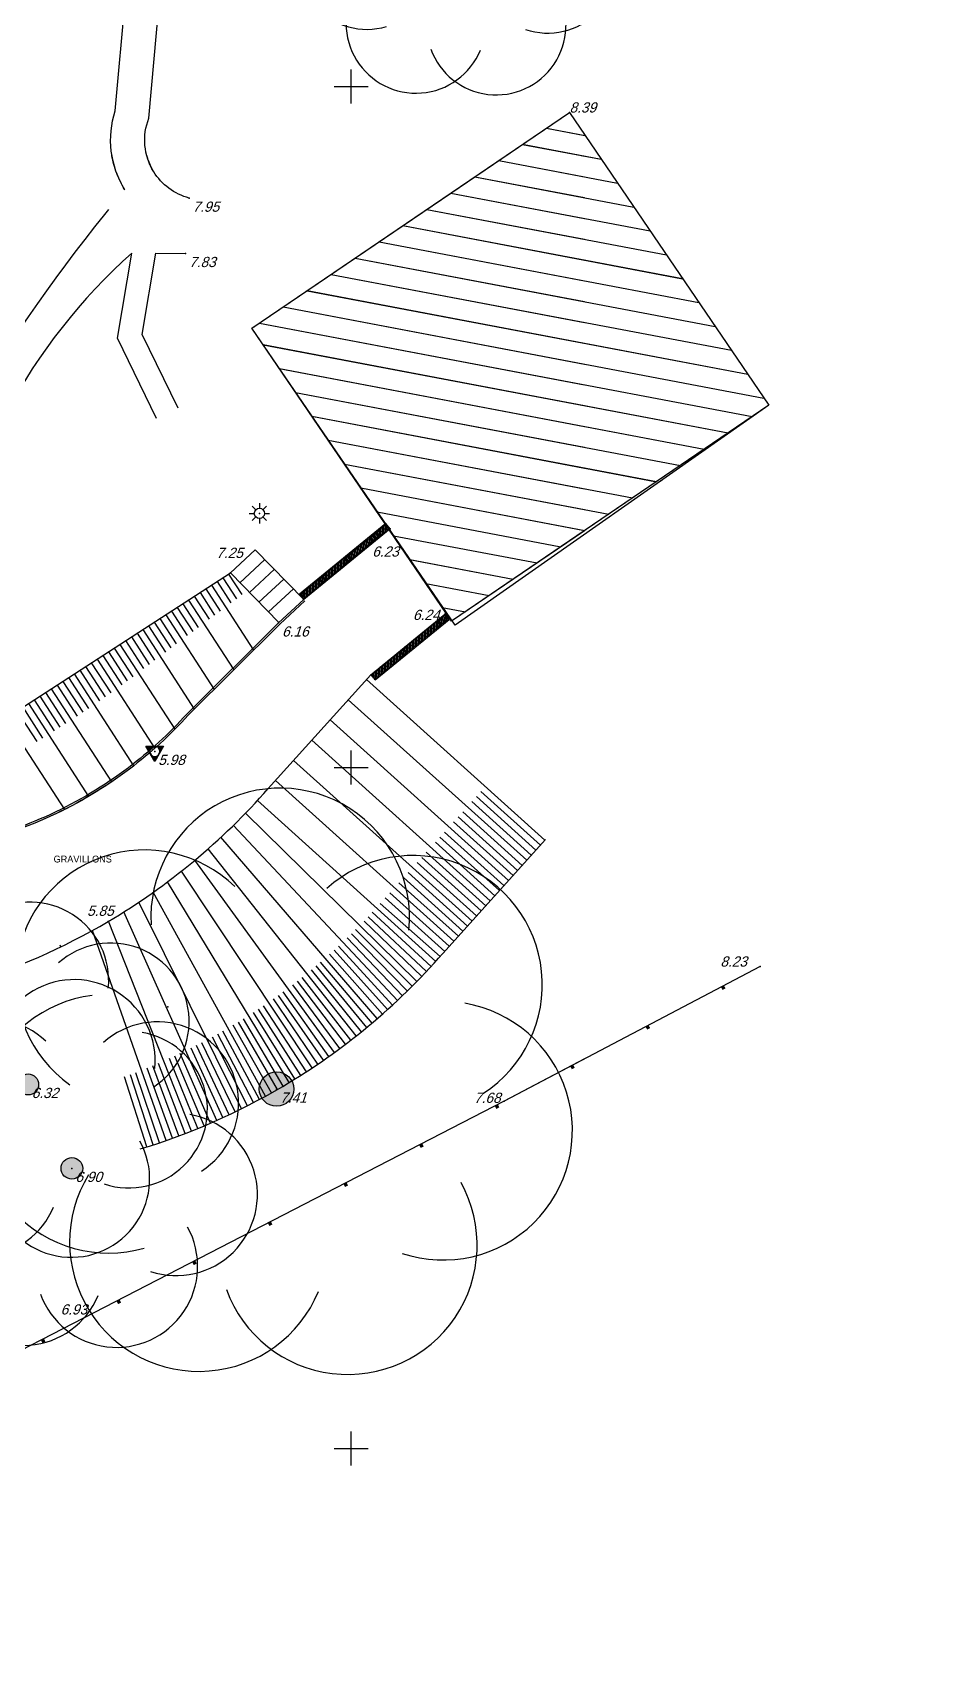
# Model space of a CAD drawing. Header units: metres. Extents: x 330671 to 330906, y 136216 to 136806.
# Drawn here: x 330830.65 to 330856.94, y 136653.46 to 136701.58 of the extents above; entities that cross this region are included whole.
import ezdxf
from ezdxf.enums import TextEntityAlignment as Align

# ---------------------------------------------------------------- set-up
doc = ezdxf.new("R2010")
doc.units = ezdxf.units.M
doc.header["$LTSCALE"] = 2
doc.header["$PDSIZE"] = 5
for name, pattern in [('CACHE2', [4.7625, 3.175, -1.5875]), ('L218', [0]), ('POINTILLEX2', [12.7, 0, -12.7])]:
    doc.linetypes.add(name, pattern=pattern)
for name, color, linetype in [('ashade', 7, 'Continuous'), ('C_APP_CADA', 7, 'Continuous'), ('C_BATCOLLE', 7, 'Continuous'), ('C_BORDURE', 7, 'Continuous'), ('C_BORNELUM', 6, 'Continuous'), ('C_CANIVEAU', 7, 'Continuous'), ('C_CLOTURE', 7, 'Continuous'), ('C_DIVERS', 7, 'Continuous'), ('C_ESCALIER', 7, 'Continuous'), ('C_FEUIL', 3, 'Continuous'), ('C_FILD_EAU', 7, 'Continuous'), ('C_HAIE', 3, 'CACHE2'), ('C_LIMREVET', 7, 'Continuous'), ('C_MUR_PROP', 7, 'Continuous'), ('C_PELOUSE', 3, 'CACHE2'), ('C_PT_ALTIM', 7, 'Continuous'), ('C_SEMI', 7, 'Continuous'), ('C_STATION', 7, 'Continuous'), ('C_TALUS', 7, 'Continuous'), ('C_TEXT_G', 7, 'Continuous'), ('CARROYAGE', 253, 'Continuous')]:
    doc.layers.add(name, color=color, linetype=linetype)

# ---------------------------------------------------------------- blocks, each defined once
blk = doc.blocks.new('t004')
h = blk.add_hatch(color=256)
h.paths.add_polyline_path([(0, 0.3), (-0.13, 0.075, -0.576824), (0.13, 0.075)])
h.paths.add_polyline_path([(-0.15, 0, -0.131353), (-0.13, 0.075), (-0.26, -0.15), (0, -0.15, -0.414265)])
h.paths.add_polyline_path([(0.13, 0.075, -0.131551), (0.15, 0, -0.414162), (0, -0.15), (0.26, -0.15)])
at = {"color": 0}
blk.add_line((0, 0), (0, 0), dxfattribs=at)
blk.add_lwpolyline([(0.26, -0.15), (0, 0.3), (-0.26, -0.15)], close=True, dxfattribs=at)
blk.add_circle((0, 0), 0.15, dxfattribs=at)
blk = doc.blocks.new('v007')
h = blk.add_hatch(color=256)
edge = h.paths.add_edge_path()
edge.add_arc((0, 0), 0.0288, 0, 360)
at = {"color": 0}
blk.add_circle((0, 0), 0.0288, dxfattribs=at)
for centre, start, end in [((0.006, 0.2862), 354.4104, 183.203), ((-0.22, 0.1831), 45.8389, 234.6315), ((0.2275, 0.1738), 302.9818, 131.7744), ((-0.2803, -0.0579), 97.2675, 286.0601), ((0.2777, -0.0695), 251.5532, 80.3458), ((-0.1295, -0.2553), 148.6961, 337.4887), ((0.1188, -0.2604), 200.1246, 28.9173)]:
    blk.add_arc(centre, 0.2157, start, end, dxfattribs=at)
blk = doc.blocks.new('GeoTraiV')
blk.add_line((0, -1), (0, 0))
blk = doc.blocks.new('L001')
at = {"color": 0}
for points in [[(-0.3, 0), (-0.15, 0)], [(-0.212132, 0.212132), (-0.106066, 0.106066)], [(0, 0.3), (0, 0.15)], [(0.106066, 0.106066), (0.212132, 0.212132)], [(0.15, 0), (0.3, 0)], [(-0.212132, -0.212132), (-0.106066, -0.106066)], [(0, -0.15), (0, -0.3)], [(0.106066, -0.106066), (0.212132, -0.212132)]]:
    blk.add_lwpolyline(points, dxfattribs=at)
blk.add_circle((0, 0), 0.15, dxfattribs=at)
blk = doc.blocks.new('GeoCarr1')
at = {"const_width": 1}
blk.add_lwpolyline([(0, 0), (0, 1)], dxfattribs=at)
blk = doc.blocks.new('*X76')
at = {"layer": 'ashade'}
for p, q in [((330845.738, 136698.776), (330846.867, 136698.562)), ((330845.036, 136698.299), (330847.345, 136697.861)), ((330844.333, 136697.822), (330847.822, 136697.16)), ((330843.63, 136697.344), (330848.3, 136696.458)), ((330842.927, 136696.867), (330848.778, 136695.757)), ((330842.225, 136696.389), (330849.255, 136695.056)), ((330841.522, 136695.912), (330849.733, 136694.354)), ((330840.819, 136695.435), (330850.211, 136693.653)), ((330840.116, 136694.957), (330850.688, 136692.952)), ((330839.414, 136694.48), (330851.166, 136692.25)), ((330838.711, 136694.002), (330851.644, 136691.549)), ((330838.008, 136693.525), (330852.121, 136690.848)), ((330837.306, 136693.048), (330851.771, 136690.303)), ((330837.413, 136692.416), (330851.07, 136689.826)), ((330837.892, 136691.715), (330850.369, 136689.348)), ((330838.37, 136691.014), (330849.667, 136688.87)), ((330838.848, 136690.312), (330848.966, 136688.393)), ((330839.327, 136689.611), (330848.265, 136687.915)), ((330839.805, 136688.909), (330847.563, 136687.438)), ((330840.284, 136688.208), (330846.862, 136686.96)), ((330840.762, 136687.506), (330846.161, 136686.482)), ((330841.24, 136686.805), (330845.459, 136686.005)), ((330841.719, 136686.103), (330844.758, 136685.527)), ((330842.197, 136685.402), (330844.057, 136685.049)), ((330842.675, 136684.701), (330843.356, 136684.572))]:
    blk.add_line(p, q, dxfattribs=at)
blk = doc.blocks.new('*X77')
at = {"layer": 'ashade'}
for p, q in [((330846.752, 136697.973), (330846.849, 136697.955)), ((330844.333, 136697.822), (330846.849, 136697.344)), ((330843.63, 136697.344), (330846.849, 136696.734)), ((330842.927, 136696.867), (330846.849, 136696.123)), ((330842.225, 136696.389), (330846.849, 136695.512)), ((330841.522, 136695.912), (330846.849, 136694.901)), ((330840.819, 136695.435), (330846.849, 136694.291)), ((330840.116, 136694.957), (330846.849, 136693.68)), ((330839.414, 136694.48), (330846.849, 136693.069)), ((330838.711, 136694.002), (330846.849, 136692.459)), ((330838.008, 136693.525), (330846.849, 136691.848)), ((330837.306, 136693.048), (330846.849, 136691.237)), ((330837.413, 136692.416), (330846.849, 136690.627)), ((330837.892, 136691.715), (330846.849, 136690.016)), ((330838.37, 136691.014), (330846.849, 136689.405)), ((330838.848, 136690.312), (330846.849, 136688.794)), ((330839.327, 136689.611), (330846.849, 136688.184)), ((330839.805, 136688.909), (330846.849, 136687.573)), ((330840.284, 136688.208), (330846.849, 136686.962)), ((330840.762, 136687.506), (330846.161, 136686.482)), ((330841.24, 136686.805), (330845.459, 136686.005)), ((330841.719, 136686.103), (330844.758, 136685.527)), ((330842.197, 136685.402), (330844.057, 136685.049)), ((330842.675, 136684.701), (330843.356, 136684.572))]:
    blk.add_line(p, q, dxfattribs=at)
blk = doc.blocks.new('point')
blk.add_point((0, 0))

msp = doc.modelspace()

# ---------------------------------------------------------------- hatches: boundary and pattern name
at = {"layer": 'ashade'}
h = msp.add_hatch(dxfattribs=at)
h.set_pattern_fill('_U', color=256, scale=0.6, angle=-10.7415, style=0, pattern_type=0)
h.set_pattern_definition([(349.25850182, (0, 0), (0.111826952, 0.5894868385), [])])
h.paths.add_polyline_path([(330846.41, 136699.233), (330852.264, 136690.639), (330842.951, 136684.296), (330837.085, 136692.898)])
at = {"layer": 'C_MUR_PROP'}
h = msp.add_hatch(dxfattribs=at)
h.set_pattern_fill('_U', color=256, scale=0.04, angle=-95.6795, style=0, pattern_type=0)
h.set_pattern_definition([(264.320506296, (0, 0), (0.0398036421202, -0.003958544425), [])])
h.paths.add_polyline_path([(330841.142, 136687.006), (330838.611, 136684.933), (330838.484, 136685.088), (330841.015, 136687.161)])
h = msp.add_hatch(dxfattribs=at)
h.set_pattern_fill('_U', color=256, scale=0.04, angle=84.1909, style=0, pattern_type=0)
h.set_pattern_definition([(84.190913595, (0, 0), (-0.0397945868014, 0.0040485628697), [])])
h.paths.add_polyline_path([(330840.575, 136682.724), (330842.752, 136684.499), (330842.879, 136684.344), (330840.702, 136682.569)])

# ---------------------------------------------------------------- linework, layer by layer
at = {"layer": 'ashade', "flags": 128}
msp.add_lwpolyline([(330846.41, 136699.233), (330852.264, 136690.639), (330842.951, 136684.296), (330837.085, 136692.898)], close=True, dxfattribs=at)
msp.add_lwpolyline([(330846.849, 136686.951), (330842.951, 136684.296), (330837.085, 136692.898), (330844.556, 136697.973)], dxfattribs=at)
at = {"layer": 'C_APP_CADA', "linetype": 'L218'}
msp.add_lwpolyline([(330842.927, 136696.867), (330846.41, 136699.233), (330852.264, 136690.639), (330843.051, 136684.175), (330837.085, 136692.898), (330842.927, 136696.867)], dxfattribs=at)
at = {"layer": 'C_BATCOLLE', "linetype": 'Continuous', "flags": 128}
for points in [[(330847.084, 136687.111), (330842.951, 136684.296), (330840.833, 136687.406), (330837.085, 136692.898), (330846.41, 136699.233), (330852.264, 136690.639), (330847.084, 136687.111)], [(330846.849, 136686.951), (330842.951, 136684.296), (330840.833, 136687.406), (330837.085, 136692.898), (330844.556, 136697.973)]]:
    msp.add_lwpolyline(points, dxfattribs=at)
at = {"layer": 'C_BATCOLLE', "color": 1, "linetype": 'POINTILLEX2', "flags": 128}
msp.add_lwpolyline([(330837.085, 136692.898), (330846.41, 136699.233), (330852.264, 136690.639), (330843.051, 136684.175)], close=True, dxfattribs=at)
msp.add_lwpolyline([(330846.849, 136686.84), (330843.051, 136684.175), (330837.085, 136692.898), (330844.556, 136697.973)], dxfattribs=at)
at = {"layer": 'C_BORDURE', "linetype": 'Continuous', "flags": 128}
for points in [[(330838.611, 136684.933), (330837.869, 136684.244), (330835.181, 136681.572, -0.047161), (330833.459, 136679.993, -0.107903), (330828.651, 136677.772), (330828.651, 136677.772)], [(330838.645, 136684.897), (330837.903, 136684.208), (330835.217, 136681.537, -0.047134), (330833.489, 136679.953, -0.108809), (330828.618, 136677.714), (330828.618, 136677.714)], [(330838.645, 136684.897), (330837.903, 136684.208), (330835.217, 136681.537, -0.047134), (330833.489, 136679.953, -0.107903), (330828.662, 136677.723, -0.107903)], [(330828.68, 136673.639, 0.059705), (330832.866, 136675.478, 0.080047), (330837.568, 136679.383), (330840.575, 136682.724)]]:
    msp.add_lwpolyline(points, format="xyb", dxfattribs=at)
at = {"layer": 'C_CANIVEAU'}
msp.add_lwpolyline([(330848.533, 136378.835, 0), (330849.505, 136403.817, -0.000022)], format="xyb", dxfattribs=at)
at = {"layer": 'C_CLOTURE', "linetype": 'Continuous', "flags": 128}
for points in [[(330852.007, 136674.16), (330844.49, 136670.203), (330832.137, 136663.827), (330828.131, 136661.76)], [(330846.849, 136671.444), (330844.49, 136670.203), (330832.137, 136663.827), (330828.131, 136661.76)]]:
    msp.add_lwpolyline(points, dxfattribs=at)
at = {"layer": 'C_ESCALIER'}
for p, q in [((330836.454, 136685.712), (330837.187, 136686.392)), ((330837.187, 136686.392), (330838.611, 136684.933)), ((330836.734, 136685.425), (330837.459, 136686.099)), ((330836.454, 136685.712), (330837.878, 136684.253)), ((330837.013, 136685.139), (330837.746, 136685.82)), ((330837.293, 136684.853), (330838.026, 136685.533)), ((330837.572, 136684.566), (330838.305, 136685.247))]:
    msp.add_line(p, q, dxfattribs=at)
at = {"layer": 'C_ESCALIER', "flags": 128}
msp.add_lwpolyline([(330838.24, 136684.589, 0, 0, 0), (330837.097, 136685.762, 0.3, 0, 0), (330836.821, 136686.052, 0, 0, 0)], format="xyseb", dxfattribs=at)
at = {"layer": 'C_FILD_EAU', "linetype": 'Continuous', "flags": 128}
msp.add_lwpolyline([(330848.833, 136378.823, 0), (330849.805, 136403.801, -0.000022)], format="xyb", dxfattribs=at)
at = {"layer": 'C_HAIE', "flags": 128}
for points in [[(330818.707, 136667.683, -0.004305), (330822.965, 136652.926, -0.010194), (330824.578, 136646.659, -0.000239), (330831.185, 136618.579, -0.00305), (330831.687, 136616.379, -0.001074), (330835.227, 136600.266, -0.001324), (330838.035, 136587.182, -0.0025), (330840.837, 136573.625, -0.002597), (330843.401, 136560.547, -0.005966), (330845.498, 136548.789, -0.005701), (330847.404, 136536.435, -0.004063), (330848.202, 136530.504, -0.004021), (330848.91, 136524.498, -0.008373), (330849.728, 136515.703, -0.00423), (330850.908, 136498.232, -0.00506), (330851.74, 136481.225, -0.00697), (330852.046, 136468.875, -0.006325), (330852.039, 136465.054, -0.000914), (330851.608, 136438.519, -0.007247), (330851.504, 136435.33, -0.00242), (330851.006, 136425.75, -0.00242)], [(330819.186, 136667.826, -0.004305), (330823.447, 136653.06, -0.010194), (330825.065, 136646.774, -0.000239), (330831.671, 136618.694, -0.00305), (330832.175, 136616.488, -0.001074), (330835.715, 136600.372, -0.001324), (330838.524, 136587.285, -0.0025), (330841.327, 136573.724, -0.002597), (330843.892, 136560.64, -0.005966), (330845.991, 136548.871, -0.005701), (330847.899, 136536.506, -0.004063), (330848.698, 136530.566, -0.004021), (330849.407, 136524.552, -0.008373), (330850.226, 136515.741, -0.00423), (330851.407, 136498.261, -0.00506), (330852.239, 136481.244, -0.00697), (330852.546, 136468.88, -0.006325), (330852.539, 136465.046, -0.000914), (330852.108, 136438.51, -0.007247), (330852.004, 136435.307, -0.00242), (330851.506, 136425.721)]]:
    msp.add_lwpolyline(points, format="xyb", dxfattribs=at)
at = {"layer": 'C_LIMREVET', "linetype": 'Continuous', "flags": 128}
msp.add_lwpolyline([(330848.953, 136378.818, 0), (330849.925, 136403.795, -0.000022)], format="xyb", dxfattribs=at)
at = {"layer": 'C_MUR_PROP'}
for p, q in [((330841.142, 136687.006), (330841.015, 136687.161)), ((330838.611, 136684.933), (330838.484, 136685.088)), ((330842.752, 136684.499), (330842.879, 136684.344)), ((330840.575, 136682.724), (330840.702, 136682.569))]:
    msp.add_line(p, q, dxfattribs=at)
at = {"layer": 'C_MUR_PROP', "flags": 128}
for points in [[(330841.015, 136687.161), (330838.484, 136685.088)], [(330841.142, 136687.006), (330838.611, 136684.933)], [(330840.575, 136682.724), (330842.752, 136684.499)], [(330840.702, 136682.569), (330842.879, 136684.344)]]:
    msp.add_lwpolyline(points, dxfattribs=at)
at = {"layer": 'C_PELOUSE', "flags": 128}
for points in [[(330833.355, 136696.967, -0.221186), (330833.076, 136699.287), (330833.589, 136705.055), (330835.288, 136712.933)], [(330835.242, 136696.719, -0.189379), (330834.205, 136697.494, -0.236259), (330834.061, 136699.072), (330834.58, 136704.905), (330836.062, 136711.776)], [(330833.355, 136696.967, -0.097953), (330832.976, 136697.973, -0.097953)], [(330835.242, 136696.719, -0.189379), (330834.205, 136697.494, -0.074131), (330833.998, 136697.973, -0.074131)], [(330826.313, 136682.184, -0.069703), (330828.99, 136690.887, -0.034338), (330833.355, 136696.967), (330833.355, 136696.967)]]:
    msp.add_lwpolyline(points, format="xyb", dxfattribs=at)
at = {"layer": 'C_PELOUSE'}
msp.add_lwpolyline([(330827.801, 136682.001, -0.126688), (330829.871, 136690.414, -0.086568), (330833.559, 136695.108)], format="xyb", dxfattribs=at)
at = {"layer": 'C_PELOUSE', "flags": 128}
for points in [[(330834.289, 136690.247), (330833.139, 136692.61), (330833.559, 136695.108)], [(330834.918, 136690.553), (330833.866, 136692.714), (330834.267, 136695.102)]]:
    msp.add_lwpolyline(points, dxfattribs=at)
at = {"layer": 'C_PELOUSE'}
msp.add_lwpolyline([(330834.267, 136695.102), (330835.14, 136695.094)], dxfattribs=at)
at = {"layer": 'C_SEMI', "color": 0}
for p in [(330846.41, 136699.233, 8.39), (330835.242, 136696.719, 7.95), (330835.14, 136695.094, 7.83), (330841.142, 136687.006, 6.23), (330836.454, 136685.712, 7.25), (330842.752, 136684.499, 6.24), (330837.869, 136684.244, 6.16), (330834.233, 136680.474, 5.977), (330832.866, 136675.478, 5.85), (330852.007, 136674.16, 8.23), (330834.622, 136672.974), (330837.811, 136670.557, 7.41), (330844.49, 136670.203, 7.68), (330831.801, 136668.228, 6.9), (330832.137, 136663.827, 6.93)]:
    msp.add_point(p, dxfattribs=at)
at = {"layer": 'C_TALUS'}
for p, q in [((330836.067, 136685.461), (330836.47, 136684.836)), ((330836.235, 136685.569), (330836.631, 136684.956)), ((330836.402, 136685.678), (330836.791, 136685.077)), ((330835.395, 136685.027), (330835.829, 136684.354)), ((330835.563, 136685.135), (330835.99, 136684.475)), ((330835.731, 136685.244), (330836.15, 136684.595)), ((330835.899, 136685.352), (330837.133, 136683.442)), ((330834.555, 136684.484), (330835.974, 136682.289)), ((330834.723, 136684.592), (330835.188, 136683.873)), ((330834.891, 136684.701), (330835.348, 136683.993)), ((330835.059, 136684.809), (330835.509, 136684.113)), ((330835.227, 136684.918), (330836.553, 136682.866)), ((330833.883, 136684.049), (330835.394, 136681.713)), ((330834.051, 136684.158), (330834.547, 136683.391)), ((330834.219, 136684.266), (330834.707, 136683.511)), ((330834.387, 136684.375), (330834.867, 136683.632)), ((330833.043, 136683.506), (330833.588, 136682.663)), ((330833.211, 136683.615), (330834.823, 136681.121)), ((330833.379, 136683.724), (330833.908, 136682.905)), ((330833.547, 136683.832), (330834.067, 136683.027)), ((330833.715, 136683.941), (330834.226, 136683.15)), ((330832.371, 136683.072), (330832.941, 136682.191)), ((330832.539, 136683.181), (330834.232, 136680.562)), ((330832.707, 136683.289), (330833.266, 136682.425)), ((330832.875, 136683.398), (330833.427, 136682.544)), ((330831.532, 136682.529), (330832.118, 136681.622)), ((330831.7, 136682.638), (330832.284, 136681.734)), ((330831.868, 136682.746), (330833.612, 136680.047)), ((330832.035, 136682.855), (330832.614, 136681.961)), ((330832.203, 136682.964), (330832.778, 136682.075)), ((330845.691, 136677.87), (330840.451, 136682.586)), ((330830.86, 136682.095), (330831.45, 136681.182)), ((330831.028, 136682.204), (330831.618, 136681.291)), ((330831.196, 136682.312), (330832.964, 136679.577)), ((330831.364, 136682.421), (330831.952, 136681.511)), ((330830.188, 136681.661), (330830.772, 136680.758)), ((330830.356, 136681.769), (330830.942, 136680.863)), ((330830.524, 136681.878), (330832.288, 136679.149)), ((330830.692, 136681.986), (330831.281, 136681.075)), ((330845.156, 136677.275), (330839.916, 136681.991)), ((330829.852, 136681.443), (330831.584, 136678.765)), ((330844.621, 136676.68), (330839.381, 136681.397)), ((330844.086, 136676.086), (330838.845, 136680.802)), ((330843.551, 136675.491), (330838.31, 136680.208)), ((330843.015, 136674.897), (330837.775, 136679.613)), ((330845.557, 136677.721), (330843.811, 136679.293)), ((330842.482, 136674.301), (330837.25, 136679.028)), ((330845.022, 136677.126), (330843.275, 136678.699)), ((330845.29, 136677.424), (330843.543, 136678.996)), ((330845.424, 136677.572), (330843.677, 136679.144)), ((330841.361, 136673.159), (330836.545, 136678.3)), ((330841.933, 136673.718), (330836.902, 136678.659)), ((330844.755, 136676.829), (330843.008, 136678.401)), ((330844.888, 136676.978), (330843.142, 136678.55)), ((330840.766, 136672.625), (330836.178, 136677.95)), ((330844.219, 136676.234), (330842.473, 136677.807)), ((330844.353, 136676.383), (330842.606, 136677.955)), ((330844.487, 136676.532), (330842.74, 136678.104)), ((330839.512, 136671.632), (330835.414, 136677.277)), ((330840.149, 136672.115), (330835.801, 136677.609)), ((330843.818, 136675.788), (330842.071, 136677.361)), ((330843.952, 136675.937), (330842.205, 136677.509)), ((330838.855, 136671.176), (330835.017, 136676.954)), ((330843.283, 136675.194), (330841.536, 136676.766)), ((330843.417, 136675.342), (330841.67, 136676.915)), ((330843.684, 136675.64), (330841.938, 136677.212)), ((330837.486, 136670.347), (330834.192, 136676.336)), ((330838.179, 136670.747), (330834.61, 136676.64)), ((330842.882, 136674.748), (330841.135, 136676.32)), ((330843.149, 136675.045), (330841.402, 136676.617)), ((330836.778, 136669.976), (330833.763, 136676.042)), ((330842.615, 136674.45), (330840.855, 136676.007)), ((330842.748, 136674.599), (330841.001, 136676.171)), ((330835.317, 136669.324), (330832.872, 136675.482)), ((330836.054, 136669.635), (330833.323, 136675.757)), ((330842.073, 136673.862), (330840.378, 136675.491)), ((330842.21, 136674.007), (330840.499, 136675.618)), ((330842.347, 136674.153), (330840.619, 136675.747)), ((330834.567, 136669.045), (330832.409, 136675.217)), ((330841.506, 136673.297), (330839.883, 136674.994)), ((330841.65, 136673.436), (330840.008, 136675.117)), ((330841.792, 136673.576), (330840.133, 136675.24)), ((330840.917, 136672.756), (330839.368, 136674.516)), ((330841.066, 136672.889), (330839.498, 136674.634)), ((330841.214, 136673.023), (330839.628, 136674.753)), ((330840.305, 136672.24), (330838.836, 136674.058)), ((330840.46, 136672.367), (330838.97, 136674.171)), ((330840.614, 136672.495), (330839.104, 136674.285)), ((330839.349, 136671.515), (330838.005, 136673.409)), ((330839.673, 136671.75), (330838.286, 136673.62)), ((330839.833, 136671.87), (330838.425, 136673.727)), ((330839.992, 136671.992), (330838.563, 136673.836)), ((330838.519, 136670.958), (330837.284, 136672.904)), ((330838.687, 136671.066), (330837.43, 136673.002)), ((330839.021, 136671.287), (330837.72, 136673.203)), ((330839.185, 136671.4), (330837.863, 136673.305)), ((330837.661, 136670.444), (330836.54, 136672.433)), ((330837.835, 136670.543), (330836.691, 136672.525)), ((330838.008, 136670.644), (330836.84, 136672.617)), ((330838.35, 136670.852), (330837.137, 136672.807)), ((330836.956, 136670.066), (330835.928, 136672.082)), ((330837.134, 136670.158), (330836.082, 136672.168)), ((330837.311, 136670.252), (330836.236, 136672.255)), ((330835.502, 136669.399), (330834.663, 136671.449)), ((330835.687, 136669.476), (330834.824, 136671.523)), ((330835.871, 136669.555), (330834.984, 136671.599)), ((330836.236, 136669.718), (330835.302, 136671.754)), ((330836.418, 136669.802), (330835.46, 136671.834)), ((330836.598, 136669.888), (330835.617, 136671.915)), ((330834.189, 136668.917), (330833.517, 136670.974)), ((330834.378, 136668.98), (330833.683, 136671.037)), ((330834.756, 136669.112), (330834.013, 136671.169)), ((330834.944, 136669.181), (330834.176, 136671.237)), ((330835.131, 136669.252), (330834.34, 136671.306)), ((330833.998, 136668.856), (330833.35, 136670.912)), ((330833.807, 136668.797), (330833.807, 136668.797))]:
    msp.add_line(p, q, dxfattribs=at)
at = {"layer": 'C_TALUS', "linetype": 'Continuous', "flags": 128}
msp.add_lwpolyline([(330829.18, 136681.009), (330836.454, 136685.712)], dxfattribs=at)
at = {"layer": 'C_TALUS', "flags": 128}
msp.add_lwpolyline([(330833.807, 136668.797, 0.059705), (330837.993, 136670.636, 0.080047), (330842.695, 136674.54), (330845.702, 136677.881)], format="xyb", dxfattribs=at)
at = {"layer": 'CARROYAGE'}
for p, q in [((330840, 136699.5), (330840, 136700.5)), ((330839.5, 136700), (330840.5, 136700)), ((330840, 136679.5), (330840, 136680.5)), ((330839.5, 136680), (330840.5, 136680)), ((330840, 136659.5), (330840, 136660.5)), ((330839.5, 136660), (330840.5, 136660))]:
    msp.add_line(p, q, dxfattribs=at)

# ---------------------------------------------------------------- block references
at = {"layer": 'ashade'}
for name in ['*X76', '*X77']:
    msp.add_blockref(name, (0, 0), dxfattribs=at)
at = {"layer": 'C_BORDURE', "xscale": 0.05, "yscale": 0.05, "zscale": 0.05, "rotation": 25.85672155833538}
msp.add_blockref('GeoTraiV', (330831.457, 136674.779), dxfattribs=at)
at = {"layer": 'C_BORNELUM'}
for name in ['L001', 'point']:
    msp.add_blockref(name, (330837.306, 136687.462), dxfattribs=at)
at = {"layer": 'C_DIVERS', "xscale": 0.1, "yscale": 0.1, "zscale": 0.1}
for p, rotation in [((330850.901, 136673.577), 207.7642189015717), ((330848.688, 136672.413), 207.7642189015717), ((330846.476, 136671.248), 207.7642189015717), ((330844.263, 136670.085), 207.2988163789354), ((330842.042, 136668.939), 207.2988163789354), ((330839.82, 136667.792), 207.2988163789354), ((330837.598, 136666.646), 207.2988163789354), ((330835.377, 136665.499), 207.2988163789354), ((330833.155, 136664.353), 207.2988163789354), ((330830.934, 136663.206), 207.2988163790248)]:
    msp.add_blockref('GeoCarr1', p, dxfattribs=dict(at, rotation=rotation))
at = {"layer": 'C_FEUIL'}
for p, xscale, yscale in [((330843.132, 136704.275, 8.312), 9.500351900804535, 9.500351900804535), ((330837.811, 136670.557, 7.169), 17.60459144015329, 17.60459144015329), ((330830.518, 136670.692, 6.083), 10.66171292072392, 10.66171292072392), ((330831.801, 136668.228, 6.765), 11.04132344510882, 11.04132344510882)]:
    msp.add_blockref('v007', p, dxfattribs=dict(at, xscale=xscale, yscale=yscale))
for p in [(330837.811, 136670.557, 7.169), (330831.801, 136668.228, 6.765)]:
    msp.add_blockref('point', p, dxfattribs=at)
at = {"layer": 'C_STATION', "yscale": -1}
msp.add_blockref('t004', (330834.233, 136680.474), dxfattribs=at)

# ---------------------------------------------------------------- texts
at = {"layer": 'C_PT_ALTIM', "oblique": 18}
for s, p in [('8.39', (330846.41, 136699.533)), ('7.95', (330835.342, 136696.619, 7.95)), ('7.83', (330835.24, 136694.994, 7.83)), ('7.25', (330836.038, 136686.453, 7.25)), ('6.23', (330840.617, 136686.492, 6.23)), ('6.24', (330841.813, 136684.632, 6.24)), ('6.16', (330837.969, 136684.144, 6.16)), ('5.85', (330832.244, 136675.943, 5.85)), ('8.23', (330850.839, 136674.452, 8.23)), ('6.32', (330830.618, 136670.592, 6.32)), ('7.41', (330837.911, 136670.457, 7.41)), ('7.68', (330843.605, 136670.451, 7.68)), ('6.90', (330831.901, 136668.128, 6.9)), ('6.93', (330831.467, 136664.236, 6.93))]:
    msp.add_text(s, height=0.3, dxfattribs=at).set_placement(p, align=Align.TOP_LEFT)
at = {"layer": 'C_STATION', "oblique": 18}
msp.add_text('5.98', height=0.3, dxfattribs=at).set_placement((330834.333, 136680.374, 5.977), align=Align.TOP_LEFT)
at = {"layer": 'C_TEXT_G'}
msp.add_text('GRAVILLONS', height=0.2, dxfattribs=at).set_placement((330832.119, 136677.31, 1.469), align=Align.MIDDLE)

doc.saveas('drawing.dxf')
